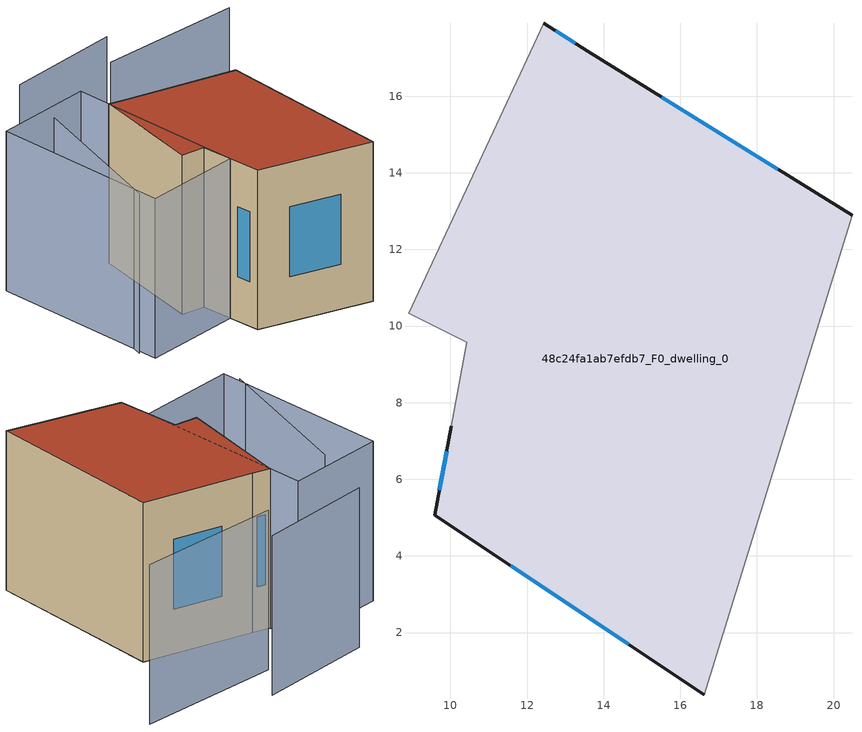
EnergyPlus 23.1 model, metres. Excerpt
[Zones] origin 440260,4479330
48c24fa1ab7efdb7_F0_dwelling_0
 floor ground (EU_floor_Construction): 16.62,0.37 20.48,12.89 13.58,17.18 12.43,17.91 8.9,10.33 10.42,9.58 10.02,7.38 9.59,5.07 z0
 wall outside (EU_wall_Construction): 12.43,17.91 13.58,17.18 20.48,12.89 / 16.62,0.37 9.59,5.07 10.02,7.38 z0:12
 wall adiabatic (EU_wall_Construction): 10.02,7.38 10.42,9.58 8.9,10.33 12.43,17.91 / 20.48,12.89 16.62,0.37 z0:12
 window (EU_Window_Construction): 9.71,5.72 9.9,6.73 / 12.75,17.7 13.26,17.39 / 15.52,15.98 18.54,14.1 / 14.65,1.69 11.57,3.75 z3.37:8.63
 roof outside (EU_roof_Construction): 20.48,12.89 16.62,0.37 9.59,5.07 10.02,7.38 10.42,9.58 8.9,10.33 12.43,17.91 13.58,17.18 z12
shading: 9.09,20.1 3.03,10.25 / 20.14,22.43 11.8,24.23 / 27.44,17.36 17.32,20.53 / 12.99,20.33 10.02,7.38 / 10.02,7.38 2.98,9 / 2.98,9 5.95,21.95 / 5.95,21.95 12.99,20.33 z0:12
[Building]
EU S2 Campaign: North Axis=0; Terrain=City; Solar Distribution=FullExterior
[Site:Location]
Madrid: Latitude=40.5; Longitude=-3.5; Time Zone=1; Elevation=609
[SizingPeriod:WeatherFileDays]
AnnualSizingPeriod: Begin Month=1; Begin Day of Month=1; End Month=12; End Day of Month=31; Day of Week for Start Day=Monday; Use Weather File Daylight Saving Period=No; Use Weather File Rain and Snow Indicators=No
[MATERIAL]
EU_InternalMass_Material: Roughness=MediumRough; Thickness=0.1; Conductivity=1; Density=1800; Specific Heat=900; Thermal Absorptance=0.9; Solar Absorptance=0.7; Visible Absorptance=0.7
[MATERIAL:NOMASS] Roughness=MediumRough; Thermal Absorptance=0.9; Solar Absorptance=0.7; Visible Absorptance=0.7
Name | Thermal Resistance
EU_wall_NoMass; EU_roof_NoMass | 2.16768
EU_floor_NoMass | 1.14339
[WINDOWMATERIAL:SIMPLEGLAZINGSYSTEM]
EU_Window_SimpleGlazing: UFactor=3.23888; Solar Heat Gain Coefficient=0.85; Visible Transmittance=0.85
[CONSTRUCTION]
EU_wall_Construction: EU_wall_NoMass
EU_roof_Construction: EU_roof_NoMass
EU_floor_Construction: EU_floor_NoMass
EU_InternalMass_Construction: EU_InternalMass_Material
EU_Window_Construction: EU_Window_SimpleGlazing
[ZONE]
48c24fa1ab7efdb7_F0_dwelling_0: Type=1; Multiplier=1; Ceiling Height=autocalculate; Volume=1440.08; Floor Area=autocalculate; Part of Total Floor Area=Yes
[INTERNALMASS]
48c24fa1ab7efdb7_F0_dwelling_0_EU_InternalMass: Construction=EU_InternalMass_Construction; Zone or ZoneList=48c24fa1ab7efdb7_F0_dwelling_0; Surface Area=120.006
[OTHEREQUIPMENT]
EU_Step8_InternalGain_48c24fa1ab7efdb7_F0_dwelling_0_f000: Fuel Type=Electricity; Zone or ZoneList or Space or SpaceList=48c24fa1ab7efdb7_F0_dwelling_0; Schedule=EU_Step8_GainSchedule_48c24fa1ab7efdb7_F0_dwelling_0_f000; Design Level Calculation Method=Watts/Area; Power per Zone Floor Area=1; Fraction Latent=0; Fraction Radiant=0; Fraction Lost=0; Carbon Dioxide Generation Rate=0; EndUse Subcategory=EU_Step8_InternalGains
[ZONEVENTILATION:DESIGNFLOWRATE]
EU_ConstantAir_48c24fa1ab7efdb7_F0_dwelling_0: Zone or ZoneList or Space or SpaceList=48c24fa1ab7efdb7_F0_dwelling_0; Schedule=EU_AlwaysOn; Design Flow Rate Calculation Method=AirChanges/Hour; Air Changes per Hour=0.480546; Ventilation Type=Natural; Fan Pressure Rise=0; Fan Total Efficiency=1; Constant Term Coefficient=1; Temperature Term Coefficient=0; Velocity Term Coefficient=0; Velocity Squared Term Coefficient=0; Minimum Indoor Temperature=-100; Maximum Indoor Temperature=100; Delta Temperature=-100; Minimum Outdoor Temperature=-100; Maximum Outdoor Temperature=100; Maximum Wind Speed=40
[HVACTEMPLATE:THERMOSTAT]
EU_HeatOnly_48c24fa1ab7efdb7_F0_dwelling_0: Constant Heating Setpoint=20; Constant Cooling Setpoint=50
[HVACTEMPLATE:ZONE:IDEALLOADSAIRSYSTEM]
48c24fa1ab7efdb7_F0_dwelling_0: Template Thermostat=EU_HeatOnly_48c24fa1ab7efdb7_F0_dwelling_0; System Availability Schedule=EU_AlwaysOn; Maximum Heating Supply Air Temperature=50; Minimum Cooling Supply Air Temperature=13; Maximum Heating Supply Air Humidity Ratio=0.0156; Minimum Cooling Supply Air Humidity Ratio=0.0077; Heating Limit=NoLimit; Cooling Limit=NoLimit; Heating Availability Schedule=EU_AlwaysOn; Cooling Availability Schedule=EU_CoolingOff; Dehumidification Control Type=ConstantSensibleHeatRatio; Cooling Sensible Heat Ratio=0.7; Dehumidification Setpoint=60; Humidification Control Type=None; Humidification Setpoint=30; Outdoor Air Method=None; Outdoor Air Flow Rate per Person=0.00944; Outdoor Air Flow Rate per Zone Floor Area=0; Outdoor Air Flow Rate per Zone=0; Demand Controlled Ventilation Type=None; Outdoor Air Economizer Type=NoEconomizer; Heat Recovery Type=None; Sensible Heat Recovery Effectiveness=0.7; Latent Heat Recovery Effectiveness=0.65
[SIZING:ZONE]
48c24fa1ab7efdb7_F0_dwelling_0: Zone Cooling Design Supply Air Temperature Input Method=SupplyAirTemperature; Zone Cooling Design Supply Air Temperature=13; Zone Heating Design Supply Air Temperature Input Method=SupplyAirTemperature; Zone Heating Design Supply Air Temperature=50; Zone Cooling Design Supply Air Humidity Ratio=0.008; Zone Heating Design Supply Air Humidity Ratio=0.008; Cooling Design Air Flow Method=DesignDay; Cooling Design Air Flow Rate=0; Cooling Minimum Air Flow per Zone Floor Area=0.000762; Cooling Minimum Air Flow=0; Cooling Minimum Air Flow Fraction=0.2; Heating Design Air Flow Method=DesignDay; Heating Design Air Flow Rate=0; Heating Maximum Air Flow per Zone Floor Area=0.002032; Heating Maximum Air Flow=0.141576; Heating Maximum Air Flow Fraction=0.3; Account for Dedicated Outdoor Air System=No; Dedicated Outdoor Air System Control Strategy=NeutralSupplyAir; Dedicated Outdoor Air Low Setpoint Temperature for Design=autosize; Dedicated Outdoor Air High Setpoint Temperature for Design=autosize; Zone Load Sizing Method=Sensible Load Only No Latent Load; Zone Latent Cooling Design Supply Air Humidity Ratio Input Method=HumidityRatioDifference; Zone Cooling Design Supply Air Humidity Ratio Difference=0.005; Zone Latent Heating Design Supply Air Humidity Ratio Input Method=HumidityRatioDifference; Zone Humidification Design Supply Air Humidity Ratio Difference=0.005
[SCHEDULE:CONSTANT]
Name | Hourly Value
EU_AlwaysOn | 1
EU_CoolingOff | 0
[SCHEDULE:FILE]
EU_Step8_GainSchedule_48c24fa1ab7efdb7_F0_dwelling_0_f000: File=../../schedules/48c24fa1ab7efdb7/48c24fa1ab7efdb7_F0_dwelling_0_f000_gain.csv; Column Number=1; Rows to Skip at Top=0; Number of Hours of Data=8760; Column Separator=Comma; Interpolate to Timestep=No; Minutes per Item=60; Adjust Schedule for Daylight Savings=Yes
